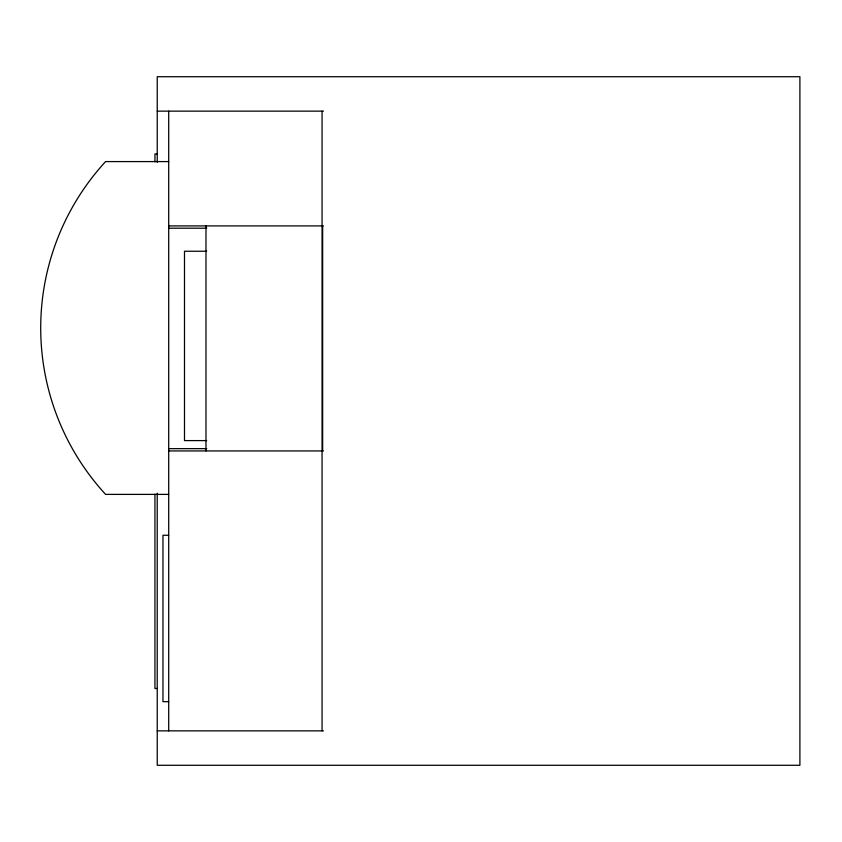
<?xml version="1.0" encoding="UTF-8"?>
<svg xmlns="http://www.w3.org/2000/svg" width="842" height="842" viewBox="0 0 842 842"><rect width="100%" height="100%" fill="white"/><g stroke="black" fill="none" stroke-linecap="round" stroke-linejoin="round"><path stroke-width="1.26" d="M157.233 111.144L323.486 111.144M157.233 153.97L154.939 153.97L154.939 161.853M168.705 161.58L105.587 161.58A245.864 245.864 0 0 0 105.587 494.391L168.705 494.391M168.705 225.909L323.339 225.909M168.705 228.203L206.711 228.203M206.658 251.242L184.493 251.242L184.493 440.598L206.658 440.598M168.705 448.649L206.711 448.649M168.705 450.944L323.339 450.944M168.705 535.27L162.969 535.27L162.969 701.67L168.705 701.67M157.233 688.493L154.939 688.493L154.939 494.128M157.233 730.856L323.486 730.856M322.654 225.909L322.654 450.944M322.065 111.144L322.065 730.856M205.985 225.909L205.985 450.944M168.705 111.144L168.705 730.856M157.233 162.348L157.233 76.717L799.9 76.717L799.9 765.283L157.233 765.283L157.233 493.212"/></g></svg>
